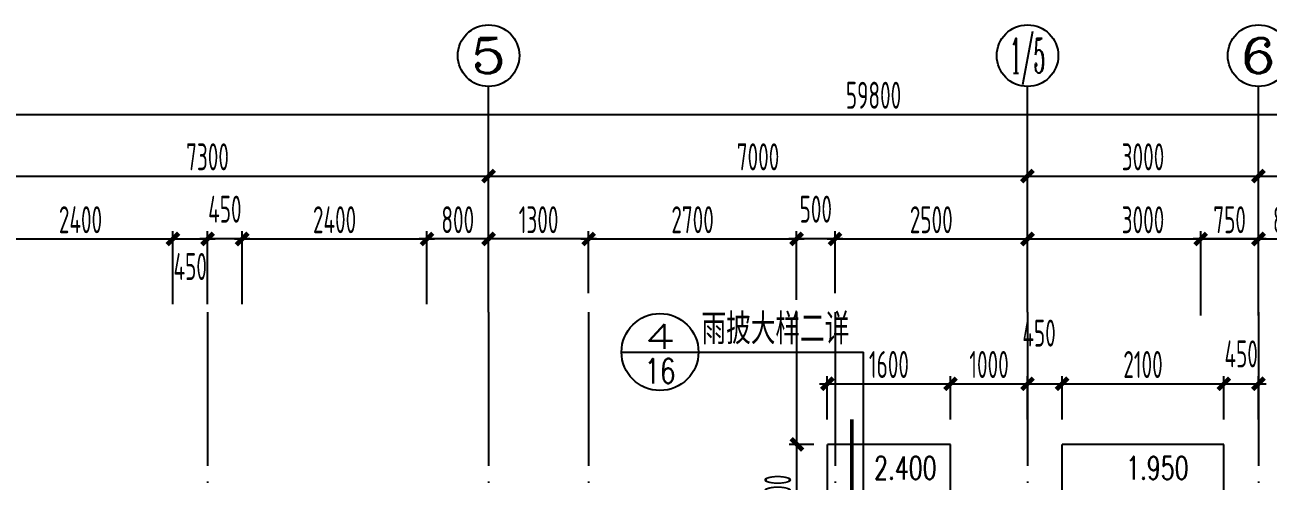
# Model space of a CAD drawing. Extents: x -472319 to -112444, y -516749 to -5704.
# Drawn here: x -283816 to -267669, y -46908 to -40980 of the extents above; entities that cross this region are included whole.
import ezdxf
from ezdxf.enums import TextEntityAlignment as Align

# ---------------------------------------------------------------- set-up
doc = ezdxf.new("R2010")
doc.units = 0
doc.header["$LTSCALE"] = 100
doc.header["$MEASUREMENT"] = 0
doc.linetypes.add('CENTER', pattern=[2, 1.25, -0.25, 0.25, -0.25])
doc.linetypes.add('DOTE', pattern=[2.42, 2, -0.2, 0.02, -0.2])
for name, color, linetype in [('1301', 24, 'Continuous'), ('AXIS', 3, 'Continuous'), ('AXIS_TEXT', 7, 'Continuous'), ('DIM_IDEN', 3, 'Continuous'), ('DOTE', 1, 'CENTER'), ('PUB_TEXT', 7, 'Continuous'), ('第三道尺寸线', 4, 'Continuous')]:
    doc.layers.add(name, color=color, linetype=linetype)
doc.styles.add('_HZTXT', font='txt.shx', dxfattribs={"width": 0.35, "bigfont": 'hztxt.shx'})
doc.styles.add('_TCH_AXIS', font='COMPLEX', dxfattribs={"bigfont": 'GBCBIG'})
doc.styles.add('_TCH_DIM', font='SIMPLEX', dxfattribs={"bigfont": 'GBCBIG'})
doc.styles.add('COMPLEX', font='COMPLEX')
doc.styles.add('HZ', font='tssdeng.shx', dxfattribs={"width": 0.6, "height": 350, "bigfont": 'a.shx'})
doc.dimstyles.new('DIMN', dxfattribs={"dimtxt": 350, "dimasz": 150, "dimexe": 100, "dimexo": 100, "dimgap": 75, "dimtad": 1, "dimdec": 0, "dimzin": 0, "dimdsep": 46, "dimtxsty": 'HZ', "dimblk": 'ARCHTICK', "dimcen": 0.09, "dimdle": 100, "dimclrd": 3, "dimclre": 3, "dimclrt": 7, "dimazin": 2, "dimtfac": 1, "dimtdec": 0, "dimtmove": 2, "dimatfit": 3, "dimldrblk": 'ARCHTICK', "dimfxl": 1, "dimtolj": 1, "dimtzin": 0, "dimarcsym": 0})

# ---------------------------------------------------------------- blocks, each defined once
blk = doc.blocks.new('_ArchTick')
at = {"color": 0, "linetype": 'ByBlock', "const_width": 0.4}
blk.add_lwpolyline([(-0.5, -0.5), (0.5, 0.5)], dxfattribs=at)
blk = doc.blocks.new('*D567')
at = {"layer": 'AXIS', "color": 3, "lineweight": -2, "transparency": 16777216}
for p, q in [((-285194, -42945), (-277694, -42945)), ((-285094, -44611), (-285094, -42845)), ((-277794, -44611), (-277794, -42845))]:
    blk.add_line(p, q, dxfattribs=at)
at = {"layer": 'Defpoints', "color": 0, "transparency": 16777216}
for p in [(-277794, -42945), (-285094, -44711), (-277794, -44711)]:
    blk.add_point(p, dxfattribs=at)
at = {"layer": 'AXIS', "color": 3, "lineweight": -2, "transparency": 16777216, "xscale": 150, "yscale": 150, "zscale": 150, "rotation": 180}
blk.add_blockref('_ArchTick', (-285094, -42945), dxfattribs=at)
at = {"layer": 'AXIS', "color": 3, "lineweight": -2, "transparency": 16777216, "xscale": 150, "yscale": 150, "zscale": 150}
blk.add_blockref('_ArchTick', (-277794, -42945), dxfattribs=at)
at = {"layer": 'AXIS', "color": 7, "transparency": 16777216, "insert": (-281444, -42695), "char_height": 350, "attachment_point": 5, "style": 'HZ'}
blk.add_mtext('\\A1;7300', dxfattribs=at)
blk = doc.blocks.new('*D568')
at = {"layer": 'AXIS', "color": 3, "lineweight": -2, "transparency": 16777216}
for p, q in [((-277894, -42945), (-270694, -42945)), ((-277794, -44611), (-277794, -42845)), ((-270794, -44611), (-270794, -42845))]:
    blk.add_line(p, q, dxfattribs=at)
at = {"layer": 'Defpoints', "color": 0, "transparency": 16777216}
for p in [(-270794, -42945), (-277794, -44711), (-270794, -44711)]:
    blk.add_point(p, dxfattribs=at)
at = {"layer": 'AXIS', "color": 3, "lineweight": -2, "transparency": 16777216, "xscale": 150, "yscale": 150, "zscale": 150, "rotation": 180}
blk.add_blockref('_ArchTick', (-277794, -42945), dxfattribs=at)
at = {"layer": 'AXIS', "color": 3, "lineweight": -2, "transparency": 16777216, "xscale": 150, "yscale": 150, "zscale": 150}
blk.add_blockref('_ArchTick', (-270794, -42945), dxfattribs=at)
at = {"layer": 'AXIS', "color": 7, "transparency": 16777216, "insert": (-274294, -42695), "char_height": 350, "attachment_point": 5, "style": 'HZ'}
blk.add_mtext('\\A1;7000', dxfattribs=at)
blk = doc.blocks.new('*D569')
at = {"layer": 'AXIS', "color": 3, "lineweight": -2, "transparency": 16777216}
for p, q in [((-270894, -42945), (-267694, -42945)), ((-270794, -44611), (-270794, -42845)), ((-267794, -44611), (-267794, -42845))]:
    blk.add_line(p, q, dxfattribs=at)
at = {"layer": 'Defpoints', "color": 0, "transparency": 16777216}
for p in [(-267794, -42945), (-270794, -44711), (-267794, -44711)]:
    blk.add_point(p, dxfattribs=at)
at = {"layer": 'AXIS', "color": 3, "lineweight": -2, "transparency": 16777216, "xscale": 150, "yscale": 150, "zscale": 150, "rotation": 180}
blk.add_blockref('_ArchTick', (-270794, -42945), dxfattribs=at)
at = {"layer": 'AXIS', "color": 3, "lineweight": -2, "transparency": 16777216, "xscale": 150, "yscale": 150, "zscale": 150}
blk.add_blockref('_ArchTick', (-267794, -42945), dxfattribs=at)
at = {"layer": 'AXIS', "color": 7, "transparency": 16777216, "insert": (-269294, -42695), "char_height": 350, "attachment_point": 5, "style": 'HZ'}
blk.add_mtext('\\A1;3000', dxfattribs=at)
blk = doc.blocks.new('*D570')
at = {"layer": 'AXIS', "color": 3, "lineweight": -2, "transparency": 16777216}
for p, q in [((-267894, -42945), (-260394, -42945)), ((-267794, -44611), (-267794, -42845)), ((-260494, -44611), (-260494, -42845))]:
    blk.add_line(p, q, dxfattribs=at)
at = {"layer": 'Defpoints', "color": 0, "transparency": 16777216}
for p in [(-260494, -42945), (-267794, -44711), (-260494, -44711)]:
    blk.add_point(p, dxfattribs=at)
at = {"layer": 'AXIS', "color": 3, "lineweight": -2, "transparency": 16777216, "xscale": 150, "yscale": 150, "zscale": 150, "rotation": 180}
blk.add_blockref('_ArchTick', (-267794, -42945), dxfattribs=at)
at = {"layer": 'AXIS', "color": 3, "lineweight": -2, "transparency": 16777216, "xscale": 150, "yscale": 150, "zscale": 150}
blk.add_blockref('_ArchTick', (-260494, -42945), dxfattribs=at)
at = {"layer": 'AXIS', "color": 7, "transparency": 16777216, "insert": (-264144, -42695), "char_height": 350, "attachment_point": 5, "style": 'HZ'}
blk.add_mtext('\\A1;7300', dxfattribs=at)
blk = doc.blocks.new('*D574')
at = {"layer": 'AXIS', "color": 3, "lineweight": -2, "transparency": 16777216}
for p, q in [((-302794, -42145), (-242794, -42145)), ((-302694, -44611), (-302694, -42045)), ((-242894, -44611), (-242894, -42045))]:
    blk.add_line(p, q, dxfattribs=at)
at = {"layer": 'Defpoints', "color": 0, "transparency": 16777216}
for p in [(-242894, -42145), (-302694, -44711), (-242894, -44711)]:
    blk.add_point(p, dxfattribs=at)
at = {"layer": 'AXIS', "color": 3, "lineweight": -2, "transparency": 16777216, "xscale": 150, "yscale": 150, "zscale": 150, "rotation": 180}
blk.add_blockref('_ArchTick', (-302694, -42145), dxfattribs=at)
at = {"layer": 'AXIS', "color": 3, "lineweight": -2, "transparency": 16777216, "xscale": 150, "yscale": 150, "zscale": 150}
blk.add_blockref('_ArchTick', (-242894, -42145), dxfattribs=at)
at = {"layer": 'AXIS', "color": 7, "transparency": 16777216, "insert": (-272794, -41895), "char_height": 350, "attachment_point": 5, "style": 'HZ'}
blk.add_mtext('\\A1;59800', dxfattribs=at)
blk = doc.blocks.new('_AXISO')
blk.add_circle((0, 0), 0.5)
at = {"layer": 'AXIS_TEXT', "style": 'COMPLEX', "width": 1.041667}
blk.add_attdef('A', text='', height=0.56, dxfattribs=at).set_placement((-0.25, -0.28), (0.25, -0.28), align=Align.FIT)
blk = doc.blocks.new('*D604')
at = {"layer": '1301', "color": 3, "lineweight": -2, "transparency": 16777216}
for p, q in [((-277794, -44465), (-277794, -43662)), ((-276494, -44465), (-276494, -43662)), ((-276394, -43762), (-277894, -43762))]:
    blk.add_line(p, q, dxfattribs=at)
at = {"layer": 'Defpoints', "color": 0, "transparency": 16777216}
for p in [(-277794, -43762), (-277794, -44565), (-276494, -44565)]:
    blk.add_point(p, dxfattribs=at)
at = {"layer": '1301', "color": 3, "lineweight": -2, "transparency": 16777216, "xscale": 150, "yscale": 150, "zscale": 150, "rotation": 180}
blk.add_blockref('_ArchTick', (-277794, -43762), dxfattribs=at)
at = {"layer": '1301', "color": 3, "lineweight": -2, "transparency": 16777216, "xscale": 150, "yscale": 150, "zscale": 150}
blk.add_blockref('_ArchTick', (-276494, -43762), dxfattribs=at)
at = {"layer": '1301', "color": 7, "transparency": 16777216, "insert": (-277144, -43512), "char_height": 350, "attachment_point": 5, "style": 'HZ'}
blk.add_mtext('\\A1;1300', dxfattribs=at)
blk = doc.blocks.new('*D605')
at = {"layer": '1301', "color": 3, "lineweight": -2, "transparency": 16777216}
for p, q in [((-276494, -44365), (-276494, -43662)), ((-273794, -44553), (-273794, -43662)), ((-276594, -43762), (-273694, -43762))]:
    blk.add_line(p, q, dxfattribs=at)
at = {"layer": 'Defpoints', "color": 0, "transparency": 16777216}
for p in [(-273794, -43762), (-276494, -44465), (-273794, -44653)]:
    blk.add_point(p, dxfattribs=at)
at = {"layer": '1301', "color": 3, "lineweight": -2, "transparency": 16777216, "xscale": 150, "yscale": 150, "zscale": 150, "rotation": 180}
blk.add_blockref('_ArchTick', (-276494, -43762), dxfattribs=at)
at = {"layer": '1301', "color": 3, "lineweight": -2, "transparency": 16777216, "xscale": 150, "yscale": 150, "zscale": 150}
blk.add_blockref('_ArchTick', (-273794, -43762), dxfattribs=at)
at = {"layer": '1301', "color": 7, "transparency": 16777216, "insert": (-275144, -43512), "char_height": 350, "attachment_point": 5, "style": 'HZ'}
blk.add_mtext('\\A1;2700', dxfattribs=at)
blk = doc.blocks.new('*D606')
at = {"layer": '1301', "color": 3, "lineweight": -2, "transparency": 16777216}
for p, q in [((-273294, -44365), (-273294, -43662)), ((-270794, -44465), (-270794, -43662)), ((-273394, -43762), (-270694, -43762))]:
    blk.add_line(p, q, dxfattribs=at)
at = {"layer": 'Defpoints', "color": 0, "transparency": 16777216}
for p in [(-270794, -43762), (-273294, -44465), (-270794, -44565)]:
    blk.add_point(p, dxfattribs=at)
at = {"layer": '1301', "color": 3, "lineweight": -2, "transparency": 16777216, "xscale": 150, "yscale": 150, "zscale": 150, "rotation": 180}
blk.add_blockref('_ArchTick', (-273294, -43762), dxfattribs=at)
at = {"layer": '1301', "color": 3, "lineweight": -2, "transparency": 16777216, "xscale": 150, "yscale": 150, "zscale": 150}
blk.add_blockref('_ArchTick', (-270794, -43762), dxfattribs=at)
at = {"layer": '1301', "color": 7, "transparency": 16777216, "insert": (-272044, -43512), "char_height": 350, "attachment_point": 5, "style": 'HZ'}
blk.add_mtext('\\A1;2500', dxfattribs=at)
blk = doc.blocks.new('*D607')
at = {"layer": '1301', "color": 3, "lineweight": -2, "transparency": 16777216}
for p, q in [((-273794, -44465), (-273794, -43662)), ((-273294, -44465), (-273294, -43662)), ((-273194, -43762), (-273894, -43762))]:
    blk.add_line(p, q, dxfattribs=at)
at = {"layer": 'Defpoints', "color": 0, "transparency": 16777216}
for p in [(-273794, -43762), (-273794, -44565), (-273294, -44565)]:
    blk.add_point(p, dxfattribs=at)
at = {"layer": '1301', "color": 3, "lineweight": -2, "transparency": 16777216, "xscale": 150, "yscale": 150, "zscale": 150, "rotation": 180}
blk.add_blockref('_ArchTick', (-273794, -43762), dxfattribs=at)
at = {"layer": '1301', "color": 3, "lineweight": -2, "transparency": 16777216, "xscale": 150, "yscale": 150, "zscale": 150}
blk.add_blockref('_ArchTick', (-273294, -43762), dxfattribs=at)
at = {"layer": '1301', "color": 7, "transparency": 16777216, "insert": (-273544, -43375), "char_height": 350, "attachment_point": 5, "style": 'HZ'}
blk.add_mtext('\\A1;500', dxfattribs=at)
blk = doc.blocks.new('*D620')
at = {"layer": '1301', "color": 3, "lineweight": -2, "transparency": 16777216}
for p, q in [((-270794, -44611), (-270794, -43663)), ((-267794, -44611), (-267794, -43663)), ((-267694, -43763), (-270894, -43763))]:
    blk.add_line(p, q, dxfattribs=at)
at = {"layer": 'Defpoints', "color": 0, "transparency": 16777216}
for p in [(-270794, -43763), (-270794, -44711), (-267794, -44711)]:
    blk.add_point(p, dxfattribs=at)
at = {"layer": '1301', "color": 3, "lineweight": -2, "transparency": 16777216, "xscale": 150, "yscale": 150, "zscale": 150, "rotation": 180}
blk.add_blockref('_ArchTick', (-270794, -43763), dxfattribs=at)
at = {"layer": '1301', "color": 3, "lineweight": -2, "transparency": 16777216, "xscale": 150, "yscale": 150, "zscale": 150}
blk.add_blockref('_ArchTick', (-267794, -43763), dxfattribs=at)
at = {"layer": '1301', "color": 7, "transparency": 16777216, "insert": (-269294, -43513), "char_height": 350, "attachment_point": 5, "style": 'HZ'}
blk.add_mtext('\\A1;3000', dxfattribs=at)
blk = doc.blocks.new('*D640')
at = {"layer": 'Defpoints', "color": 0, "transparency": 16777216}
for p in [(-273788, -46431), (-273468, -46431), (-273468, -47731)]:
    blk.add_point(p, dxfattribs=at)
at = {"layer": '第三道尺寸线', "color": 3, "lineweight": -2, "transparency": 16777216}
for p, q in [((-273788, -47831), (-273788, -46331)), ((-273568, -46431), (-273888, -46431)), ((-273568, -47731), (-273888, -47731))]:
    blk.add_line(p, q, dxfattribs=at)
at = {"layer": '第三道尺寸线', "color": 3, "lineweight": -2, "transparency": 16777216, "xscale": 150, "yscale": 150, "zscale": 150}
for p, rotation in [((-273788, -46431), 90), ((-273788, -47731), 270)]:
    blk.add_blockref('_ArchTick', p, dxfattribs=dict(at, rotation=rotation))
at = {"layer": '第三道尺寸线', "color": 7, "transparency": 16777216, "insert": (-274038, -47081), "char_height": 350, "attachment_point": 5, "rotation": 90, "style": 'HZ'}
blk.add_mtext('\\A1;1300', dxfattribs=at)
blk = doc.blocks.new('*D641')
at = {"layer": 'Defpoints', "color": 0, "transparency": 16777216}
for p in [(-271794, -45643), (-273394, -46206), (-271794, -46206)]:
    blk.add_point(p, dxfattribs=at)
at = {"layer": '第三道尺寸线', "color": 3, "lineweight": -2, "transparency": 16777216}
for p, q in [((-273494, -45643), (-271694, -45643)), ((-273394, -46106), (-273394, -45543)), ((-271794, -46106), (-271794, -45543))]:
    blk.add_line(p, q, dxfattribs=at)
at = {"layer": '第三道尺寸线', "color": 3, "lineweight": -2, "transparency": 16777216, "xscale": 150, "yscale": 150, "zscale": 150, "rotation": 180}
blk.add_blockref('_ArchTick', (-273394, -45643), dxfattribs=at)
at = {"layer": '第三道尺寸线', "color": 3, "lineweight": -2, "transparency": 16777216, "xscale": 150, "yscale": 150, "zscale": 150}
blk.add_blockref('_ArchTick', (-271794, -45643), dxfattribs=at)
at = {"layer": '第三道尺寸线', "color": 7, "transparency": 16777216, "insert": (-272594, -45393), "char_height": 350, "attachment_point": 5, "style": 'HZ'}
blk.add_mtext('\\A1;1600', dxfattribs=at)
blk = doc.blocks.new('*D642')
at = {"layer": 'Defpoints', "color": 0, "transparency": 16777216}
for p in [(-270794, -45643), (-271794, -46206), (-270794, -46206)]:
    blk.add_point(p, dxfattribs=at)
at = {"layer": '第三道尺寸线', "color": 3, "lineweight": -2, "transparency": 16777216}
for p, q in [((-271894, -45643), (-270694, -45643)), ((-271794, -46106), (-271794, -45543)), ((-270794, -46106), (-270794, -45543))]:
    blk.add_line(p, q, dxfattribs=at)
at = {"layer": '第三道尺寸线', "color": 3, "lineweight": -2, "transparency": 16777216, "xscale": 150, "yscale": 150, "zscale": 150, "rotation": 180}
blk.add_blockref('_ArchTick', (-271794, -45643), dxfattribs=at)
at = {"layer": '第三道尺寸线', "color": 3, "lineweight": -2, "transparency": 16777216, "xscale": 150, "yscale": 150, "zscale": 150}
blk.add_blockref('_ArchTick', (-270794, -45643), dxfattribs=at)
at = {"layer": '第三道尺寸线', "color": 7, "transparency": 16777216, "insert": (-271294, -45393), "char_height": 350, "attachment_point": 5, "style": 'HZ'}
blk.add_mtext('\\A1;1000', dxfattribs=at)
blk = doc.blocks.new('*D643')
at = {"layer": 'Defpoints', "color": 0, "transparency": 16777216}
for p in [(-270344, -45643), (-270794, -46206), (-270344, -46206)]:
    blk.add_point(p, dxfattribs=at)
at = {"layer": '第三道尺寸线', "color": 3, "lineweight": -2, "transparency": 16777216}
for p, q in [((-270894, -45643), (-270244, -45643)), ((-270794, -46106), (-270794, -45543)), ((-270344, -46106), (-270344, -45543))]:
    blk.add_line(p, q, dxfattribs=at)
at = {"layer": '第三道尺寸线', "color": 3, "lineweight": -2, "transparency": 16777216, "xscale": 150, "yscale": 150, "zscale": 150, "rotation": 180}
blk.add_blockref('_ArchTick', (-270794, -45643), dxfattribs=at)
at = {"layer": '第三道尺寸线', "color": 3, "lineweight": -2, "transparency": 16777216, "xscale": 150, "yscale": 150, "zscale": 150}
blk.add_blockref('_ArchTick', (-270344, -45643), dxfattribs=at)
at = {"layer": '第三道尺寸线', "color": 7, "transparency": 16777216, "insert": (-270644, -44985), "char_height": 350, "attachment_point": 5, "style": 'HZ'}
blk.add_mtext('\\A1;450', dxfattribs=at)
blk = doc.blocks.new('*D644')
at = {"layer": 'Defpoints', "color": 0, "transparency": 16777216}
for p in [(-268244, -45643), (-270344, -46206), (-268244, -46206)]:
    blk.add_point(p, dxfattribs=at)
at = {"layer": '第三道尺寸线', "color": 3, "lineweight": -2, "transparency": 16777216}
for p, q in [((-270444, -45643), (-268144, -45643)), ((-270344, -46106), (-270344, -45543)), ((-268244, -46106), (-268244, -45543))]:
    blk.add_line(p, q, dxfattribs=at)
at = {"layer": '第三道尺寸线', "color": 3, "lineweight": -2, "transparency": 16777216, "xscale": 150, "yscale": 150, "zscale": 150, "rotation": 180}
blk.add_blockref('_ArchTick', (-270344, -45643), dxfattribs=at)
at = {"layer": '第三道尺寸线', "color": 3, "lineweight": -2, "transparency": 16777216, "xscale": 150, "yscale": 150, "zscale": 150}
blk.add_blockref('_ArchTick', (-268244, -45643), dxfattribs=at)
at = {"layer": '第三道尺寸线', "color": 7, "transparency": 16777216, "insert": (-269294, -45393), "char_height": 350, "attachment_point": 5, "style": 'HZ'}
blk.add_mtext('\\A1;2100', dxfattribs=at)
blk = doc.blocks.new('*D645')
at = {"layer": 'Defpoints', "color": 0, "transparency": 16777216}
for p in [(-267794, -45643), (-268244, -46206), (-267794, -46206)]:
    blk.add_point(p, dxfattribs=at)
at = {"layer": '第三道尺寸线', "color": 3, "lineweight": -2, "transparency": 16777216}
for p, q in [((-268344, -45643), (-267694, -45643)), ((-268244, -46106), (-268244, -45543)), ((-267794, -46106), (-267794, -45543))]:
    blk.add_line(p, q, dxfattribs=at)
at = {"layer": '第三道尺寸线', "color": 3, "lineweight": -2, "transparency": 16777216, "xscale": 150, "yscale": 150, "zscale": 150, "rotation": 180}
blk.add_blockref('_ArchTick', (-268244, -45643), dxfattribs=at)
at = {"layer": '第三道尺寸线', "color": 3, "lineweight": -2, "transparency": 16777216, "xscale": 150, "yscale": 150, "zscale": 150}
blk.add_blockref('_ArchTick', (-267794, -45643), dxfattribs=at)
at = {"layer": '第三道尺寸线', "color": 7, "transparency": 16777216, "insert": (-268019, -45255), "char_height": 350, "attachment_point": 5, "style": 'HZ'}
blk.add_mtext('\\A1;450', dxfattribs=at)
blk = doc.blocks.new('*D676')
at = {"layer": '1301', "color": 3, "lineweight": -2, "transparency": 16777216}
for p, q in [((-267794, -44611), (-267794, -43662)), ((-266994, -44611), (-266994, -43662)), ((-267894, -43762), (-266894, -43762))]:
    blk.add_line(p, q, dxfattribs=at)
at = {"layer": 'Defpoints', "color": 0, "transparency": 16777216}
for p in [(-266994, -43762), (-267794, -44711), (-266994, -44711)]:
    blk.add_point(p, dxfattribs=at)
at = {"layer": '1301', "color": 3, "lineweight": -2, "transparency": 16777216, "xscale": 150, "yscale": 150, "zscale": 150, "rotation": 180}
blk.add_blockref('_ArchTick', (-267794, -43762), dxfattribs=at)
at = {"layer": '1301', "color": 3, "lineweight": -2, "transparency": 16777216, "xscale": 150, "yscale": 150, "zscale": 150}
blk.add_blockref('_ArchTick', (-266994, -43762), dxfattribs=at)
at = {"layer": '1301', "color": 7, "transparency": 16777216, "insert": (-267394, -43512), "char_height": 350, "attachment_point": 5, "style": 'HZ'}
blk.add_mtext('\\A1;800', dxfattribs=at)
blk = doc.blocks.new('*D683')
at = {"layer": '1301', "color": 3, "lineweight": -2, "transparency": 16777216}
for p, q in [((-278594, -44611), (-278594, -43662)), ((-277794, -44611), (-277794, -43662)), ((-277694, -43762), (-278694, -43762))]:
    blk.add_line(p, q, dxfattribs=at)
at = {"layer": 'Defpoints', "color": 0, "transparency": 16777216}
for p in [(-278594, -43762), (-278594, -44711), (-277794, -44711)]:
    blk.add_point(p, dxfattribs=at)
at = {"layer": '1301', "color": 3, "lineweight": -2, "transparency": 16777216, "xscale": 150, "yscale": 150, "zscale": 150, "rotation": 180}
blk.add_blockref('_ArchTick', (-278594, -43762), dxfattribs=at)
at = {"layer": '1301', "color": 3, "lineweight": -2, "transparency": 16777216, "xscale": 150, "yscale": 150, "zscale": 150}
blk.add_blockref('_ArchTick', (-277794, -43762), dxfattribs=at)
at = {"layer": '1301', "color": 7, "transparency": 16777216, "insert": (-278194, -43512), "char_height": 350, "attachment_point": 5, "style": 'HZ'}
blk.add_mtext('\\A1;800', dxfattribs=at)
blk = doc.blocks.new('*D679')
at = {"layer": '1301', "color": 3, "lineweight": -2, "transparency": 16777216}
for p, q in [((-281444, -44611), (-281444, -43662)), ((-280994, -44611), (-280994, -43662)), ((-280894, -43762), (-281544, -43762))]:
    blk.add_line(p, q, dxfattribs=at)
at = {"layer": 'Defpoints', "color": 0, "transparency": 16777216}
for p in [(-281444, -43762), (-281444, -44711), (-280994, -44711)]:
    blk.add_point(p, dxfattribs=at)
at = {"layer": '1301', "color": 3, "lineweight": -2, "transparency": 16777216, "xscale": 150, "yscale": 150, "zscale": 150, "rotation": 180}
blk.add_blockref('_ArchTick', (-281444, -43762), dxfattribs=at)
at = {"layer": '1301', "color": 3, "lineweight": -2, "transparency": 16777216, "xscale": 150, "yscale": 150, "zscale": 150}
blk.add_blockref('_ArchTick', (-280994, -43762), dxfattribs=at)
at = {"layer": '1301', "color": 7, "transparency": 16777216, "insert": (-281219, -43375), "char_height": 350, "attachment_point": 5, "style": 'HZ'}
blk.add_mtext('\\A1;450', dxfattribs=at)
blk = doc.blocks.new('*D680')
at = {"layer": '1301', "color": 3, "lineweight": -2, "transparency": 16777216}
for p, q in [((-284294, -44611), (-284294, -43662)), ((-281894, -44611), (-281894, -43662)), ((-284394, -43762), (-281794, -43762))]:
    blk.add_line(p, q, dxfattribs=at)
at = {"layer": 'Defpoints', "color": 0, "transparency": 16777216}
for p in [(-281894, -43762), (-284294, -44711), (-281894, -44711)]:
    blk.add_point(p, dxfattribs=at)
at = {"layer": '1301', "color": 3, "lineweight": -2, "transparency": 16777216, "xscale": 150, "yscale": 150, "zscale": 150, "rotation": 180}
blk.add_blockref('_ArchTick', (-284294, -43762), dxfattribs=at)
at = {"layer": '1301', "color": 3, "lineweight": -2, "transparency": 16777216, "xscale": 150, "yscale": 150, "zscale": 150}
blk.add_blockref('_ArchTick', (-281894, -43762), dxfattribs=at)
at = {"layer": '1301', "color": 7, "transparency": 16777216, "insert": (-283094, -43512), "char_height": 350, "attachment_point": 5, "style": 'HZ'}
blk.add_mtext('\\A1;2400', dxfattribs=at)
blk = doc.blocks.new('*D682')
at = {"layer": '1301', "color": 3, "lineweight": -2, "transparency": 16777216}
for p, q in [((-281894, -44611), (-281894, -43662)), ((-281444, -44611), (-281444, -43662)), ((-281994, -43762), (-281344, -43762))]:
    blk.add_line(p, q, dxfattribs=at)
at = {"layer": 'Defpoints', "color": 0, "transparency": 16777216}
for p in [(-281444, -43762), (-281894, -44711), (-281444, -44711)]:
    blk.add_point(p, dxfattribs=at)
at = {"layer": '1301', "color": 3, "lineweight": -2, "transparency": 16777216, "xscale": 150, "yscale": 150, "zscale": 150, "rotation": 180}
blk.add_blockref('_ArchTick', (-281894, -43762), dxfattribs=at)
at = {"layer": '1301', "color": 3, "lineweight": -2, "transparency": 16777216, "xscale": 150, "yscale": 150, "zscale": 150}
blk.add_blockref('_ArchTick', (-281444, -43762), dxfattribs=at)
at = {"layer": '1301', "color": 7, "transparency": 16777216, "insert": (-281669, -44120), "char_height": 350, "attachment_point": 5, "style": 'HZ'}
blk.add_mtext('\\A1;450', dxfattribs=at)
blk = doc.blocks.new('*D694')
at = {"layer": '1301', "color": 3, "lineweight": -2, "transparency": 16777216}
for p, q in [((-268544, -44757), (-268544, -43662)), ((-267794, -44757), (-267794, -43662)), ((-267694, -43762), (-268644, -43762))]:
    blk.add_line(p, q, dxfattribs=at)
at = {"layer": 'Defpoints', "color": 0, "transparency": 16777216}
for p in [(-268544, -43762), (-268544, -44857), (-267794, -44857)]:
    blk.add_point(p, dxfattribs=at)
at = {"layer": '1301', "color": 3, "lineweight": -2, "transparency": 16777216, "xscale": 150, "yscale": 150, "zscale": 150, "rotation": 180}
blk.add_blockref('_ArchTick', (-268544, -43762), dxfattribs=at)
at = {"layer": '1301', "color": 3, "lineweight": -2, "transparency": 16777216, "xscale": 150, "yscale": 150, "zscale": 150}
blk.add_blockref('_ArchTick', (-267794, -43762), dxfattribs=at)
at = {"layer": '1301', "color": 7, "transparency": 16777216, "insert": (-268169, -43512), "char_height": 350, "attachment_point": 5, "style": 'HZ'}
blk.add_mtext('\\A1;750', dxfattribs=at)
blk = doc.blocks.new('*D1268')
at = {"layer": '1301', "color": 3, "lineweight": -2, "transparency": 16777216}
for p, q in [((-280994, -44611), (-280994, -43662)), ((-278594, -44611), (-278594, -43662)), ((-281094, -43762), (-278494, -43762))]:
    blk.add_line(p, q, dxfattribs=at)
at = {"layer": 'Defpoints', "color": 0, "transparency": 16777216}
for p in [(-278594, -43762), (-280994, -44711), (-278594, -44711)]:
    blk.add_point(p, dxfattribs=at)
at = {"layer": '1301', "color": 3, "lineweight": -2, "transparency": 16777216, "xscale": 150, "yscale": 150, "zscale": 150, "rotation": 180}
blk.add_blockref('_ArchTick', (-280994, -43762), dxfattribs=at)
at = {"layer": '1301', "color": 3, "lineweight": -2, "transparency": 16777216, "xscale": 150, "yscale": 150, "zscale": 150}
blk.add_blockref('_ArchTick', (-278594, -43762), dxfattribs=at)
at = {"layer": '1301', "color": 7, "transparency": 16777216, "insert": (-279794, -43512), "char_height": 350, "attachment_point": 5, "style": 'HZ'}
blk.add_mtext('\\A1;2400', dxfattribs=at)

msp = doc.modelspace()

# ---------------------------------------------------------------- linework, layer by layer
for p, q in [((-271793.829, -46430.891), (-273393.829, -46430.891)), ((-273393.829, -47630.89), (-273393.829, -46430.891)), ((-271793.829, -47630.89), (-271793.829, -46430.891)), ((-270343.829, -47630.89), (-270343.829, -46430.891)), ((-268243.829, -46430.891), (-270343.829, -46430.891)), ((-268243.829, -47630.891), (-268243.829, -46430.891))]:
    msp.add_line(p, q)
at = {"layer": 'AXIS'}
for p, q in [((-277793.829, -44711.242), (-277793.829, -41780.447)), ((-270793.829, -44711.242), (-270793.829, -41780.447)), ((-267793.829, -44711.242), (-267793.829, -41780.447))]:
    msp.add_line(p, q, dxfattribs=at)
at = {"layer": 'DIM_IDEN'}
for p, q in [((-276067.64, -45230.851), (-275067.64, -45230.851)), ((-275067.64, -45230.851), (-272926.291, -45230.851)), ((-272926.291, -48147.61), (-272926.291, -45230.851))]:
    msp.add_line(p, q, dxfattribs=at)
at = {"layer": 'DIM_IDEN', "const_width": 50}
msp.add_lwpolyline([(-273076.291, -48147.61), (-273076.291, -46103.369)], dxfattribs=at)
at = {"layer": 'DIM_IDEN'}
msp.add_circle((-275567.64, -45230.851), 500, dxfattribs=at)
at = {"layer": 'DOTE', "linetype": 'DOTE', "ltscale": 10}
for p, q in [((-281443.829, -44711.242), (-281443.829, -66861.282)), ((-277793.829, -44711.242), (-277793.829, -66861.282)), ((-276493.829, -44711.242), (-276493.829, -54130.89)), ((-273793.829, -44711.242), (-273793.829, -47880.89)), ((-273293.829, -44711.242), (-273293.829, -54130.89)), ((-270793.829, -44711.242), (-270793.829, -56130.89)), ((-267793.829, -44711.242), (-267793.829, -66861.282))]:
    msp.add_line(p, q, dxfattribs=at)

# ---------------------------------------------------------------- block references
at = {"layer": 'AXIS'}
ref = msp.add_blockref('_AXISO', (-277793.829, -41380.447), dxfattribs=dict(at, xscale=800, yscale=800, zscale=800))
ref.add_attrib('A', '5', dxfattribs={"layer": 'AXIS_TEXT', "height": 452.548, "style": '_TCH_AXIS', "width": 1.5}).set_placement((-278020.103, -41606.721), (-277567.554, -41606.721), align=Align.FIT)
ref = msp.add_blockref('_AXISO', (-270793.829, -41380.447), dxfattribs=dict(at, xscale=800, yscale=800, zscale=800))
ref.add_attrib('A', '1/5', dxfattribs={"layer": 'AXIS_TEXT', "height": 452.5483, "style": '_TCH_AXIS', "width": 0.411765}).set_placement((-271020.103, -41606.721), (-270567.554, -41606.721), align=Align.FIT)
ref = msp.add_blockref('_AXISO', (-267793.829, -41380.447), dxfattribs=dict(at, xscale=800, yscale=800, zscale=800))
ref.add_attrib('A', '6', dxfattribs={"layer": 'AXIS_TEXT', "height": 452.548, "style": '_TCH_AXIS', "width": 1.5}).set_placement((-268020.103, -41606.721), (-267567.554, -41606.721), align=Align.FIT)

# ---------------------------------------------------------------- texts
at = {"layer": 'PUB_TEXT'}
for s, height, style, width, p in [('雨披大样二详', 400, '_HZTXT', 0.8, (-275028.113, -45130.851)), ('2.400', 297.5, '_TCH_DIM', 0.705882, (-272786.564, -46885.244)), ('1.950', 297.5, '_TCH_DIM', 0.705882, (-269513.564, -46885.244))]:
    msp.add_text(s, height=height, dxfattribs=dict(at, style=style, width=width)).set_placement(p)
at = {"layer": 'PUB_TEXT', "style": '_HZTXT'}
for s, height, width, p, p2 in [('4', 321.994, 1.75, (-275768.886, -45190.602), (-275366.394, -45190.602)), ('16', 321.9938, 0.905172, (-275768.886, -45637.602), (-275366.394, -45637.602))]:
    msp.add_text(s, height=height, dxfattribs=dict(at, width=width)).set_placement(p, p2, align=Align.FIT)

# ---------------------------------------------------------------- dimensions: what is measured, and where the dimension line sits
at = {"layer": '1301', "color": 7}
for base, p1, p2, picture, middle in [((-281443.829, -43762.5), (-280993.829, -44711.242), (-281443.829, -44711.242), '*D679', (-281218.829, -43375)), ((-273793.829, -43762.5), (-273293.829, -44565.242), (-273793.829, -44565.242), '*D607', (-273543.829, -43375)), ((-278593.829, -43762.5), (-277793.829, -44711.242), (-278593.829, -44711.242), '*D683', (-278193.829, -43512.5)), ((-277793.829, -43762.5), (-276493.829, -44565.242), (-277793.829, -44565.242), '*D604', (-277143.829, -43512.5)), ((-273793.829, -43762.5), (-276493.829, -44465.242), (-273793.829, -44653), '*D605', (-275143.829, -43512.5)), ((-270793.829, -43762.5), (-273293.829, -44465.242), (-270793.829, -44565.242), '*D606', (-272043.829, -43512.5)), ((-270793.829, -43762.5), (-267793.829, -44711.242), (-270793.829, -44711.242), '*D620', (-269293.829, -43512.5)), ((-268543.829, -43762.5), (-267793.829, -44857), (-268543.829, -44857), '*D694', (-268168.829, -43512.5))]:
    dim = msp.add_linear_dim(base=base, p1=p1, p2=p2, dimstyle='DIMN', override={"dimfxl": 100}, dxfattribs=at)
    dim.commit()
    dim.dimension.update_dxf_attribs({"geometry": picture, "text_midpoint": middle})
for base, p1, p2, picture, middle in [((-281893.829, -43762.5), (-284293.829, -44711.242), (-281893.829, -44711.242), '*D680', (-283093.829, -43512.5)), ((-278593.829, -43762.5), (-280993.829, -44711.242), (-278593.829, -44711.242), '*D1268', (-279793.829, -43512.5)), ((-266993.829, -43762.5), (-267793.829, -44711.242), (-266993.829, -44711.242), '*D676', (-267393.829, -43512.5))]:
    dim = msp.add_linear_dim(base=base, p1=p1, p2=p2, angle=180, dimstyle='DIMN', override={"dimfxl": 100}, dxfattribs=at)
    dim.commit()
    dim.dimension.update_dxf_attribs({"geometry": picture, "text_midpoint": middle})
dim = msp.add_linear_dim(base=(-281443.829, -43762.5), p1=(-281893.829, -44711.242), p2=(-281443.829, -44711.242), angle=180, dimstyle='DIMN', override={"dimfxl": 100}, dxfattribs=at)
dim.commit()
dim.dimension.update_dxf_attribs({"geometry": '*D682', "text_midpoint": (-281668.829, -44120.5), "dimtype": 160})
at = {"layer": 'AXIS'}
for p1, p2, distance, picture, middle in [((-302693.829, -44711.242), (-242893.829, -44711.242), 2566.5, '*D574', (-272793.829, -41894.742)), ((-285093.829, -44711.242), (-277793.829, -44711.242), 1766.5, '*D567', (-281443.829, -42694.742)), ((-277793.829, -44711.242), (-270793.829, -44711.242), 1766.5, '*D568', (-274293.829, -42694.742)), ((-270793.829, -44711.242), (-267793.829, -44711.242), 1766.5, '*D569', (-269293.829, -42694.742)), ((-267793.829, -44711.242), (-260493.829, -44711.242), 1766.5, '*D570', (-264143.829, -42694.742))]:
    dim = msp.add_aligned_dim(p1=p1, p2=p2, distance=distance, dimstyle='DIMN', dxfattribs=at)
    dim.commit()
    dim.dimension.update_dxf_attribs({"geometry": picture, "text_midpoint": middle})
at = {"layer": '第三道尺寸线'}
dim = msp.add_linear_dim(base=(-270343.829, -45642.744), p1=(-270793.829, -46205.891), p2=(-270343.829, -46205.891), angle=0, dimstyle='DIMN', dxfattribs=at)
dim.commit()
dim.dimension.update_dxf_attribs({"geometry": '*D643', "text_midpoint": (-270643.829, -44985.244), "dimtype": 161})
for p1, p2, distance, picture, middle in [((-268243.829, -46205.891), (-267793.829, -46205.891), 563.147, '*D645', (-268018.829, -45255.244)), ((-273393.829, -46205.891), (-271793.829, -46205.891), 563.147, '*D641', (-272593.829, -45392.744)), ((-271793.829, -46205.891), (-270793.829, -46205.891), 563.147, '*D642', (-271293.829, -45392.744)), ((-270343.829, -46205.891), (-268243.829, -46205.891), 563.147, '*D644', (-269293.829, -45392.744)), ((-273468.329, -47730.891), (-273468.329, -46430.891), 319.236, '*D640', (-274037.564, -47080.891))]:
    dim = msp.add_aligned_dim(p1=p1, p2=p2, distance=distance, dimstyle='DIMN', dxfattribs=at)
    dim.commit()
    dim.dimension.update_dxf_attribs({"geometry": picture, "text_midpoint": middle})

doc.saveas('drawing.dxf')
